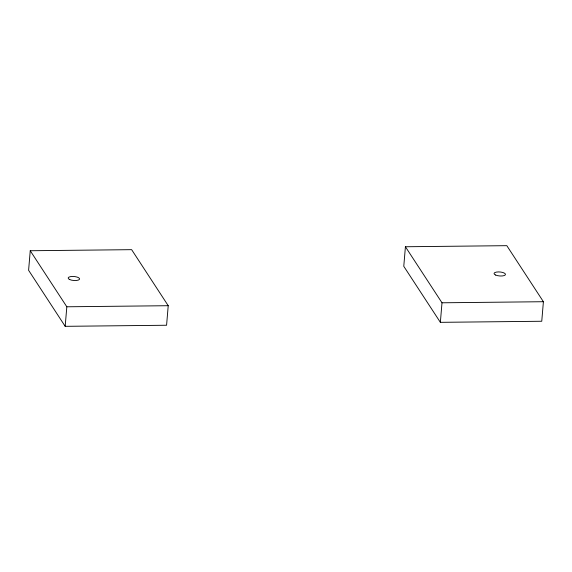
<?xml version="1.0" encoding="UTF-8"?>
<svg xmlns="http://www.w3.org/2000/svg" width="572" height="572" viewBox="0 0 572 572"><rect width="100%" height="100%" fill="white"/><g stroke="black" fill="none" stroke-linecap="round" stroke-linejoin="round"><path stroke-width="0.86" d="M30.244 250.743L28.6 270.284L65.179 326.326L166.581 325.246L168.225 305.705L131.639 249.664L30.244 250.743L66.824 306.785L65.179 326.326M405.419 246.754L403.775 266.295L440.361 322.336L541.755 321.257L543.4 301.716L506.821 245.674L405.419 246.754L441.999 302.795L440.361 322.336M66.824 306.785L168.225 305.705M441.999 302.795L543.4 301.716M69.72 279.572A5.756 2.009 4.8 0 0 79.379 279.472A5.756 2.009 4.8 0 0 72.537 276.44A5.756 2.009 4.8 0 0 69.72 279.572M495.602 275.039A5.756 2.009 4.8 0 0 505.262 274.939A5.756 2.009 4.8 0 0 498.419 271.907A5.756 2.009 4.8 0 0 495.602 275.039"/></g></svg>
